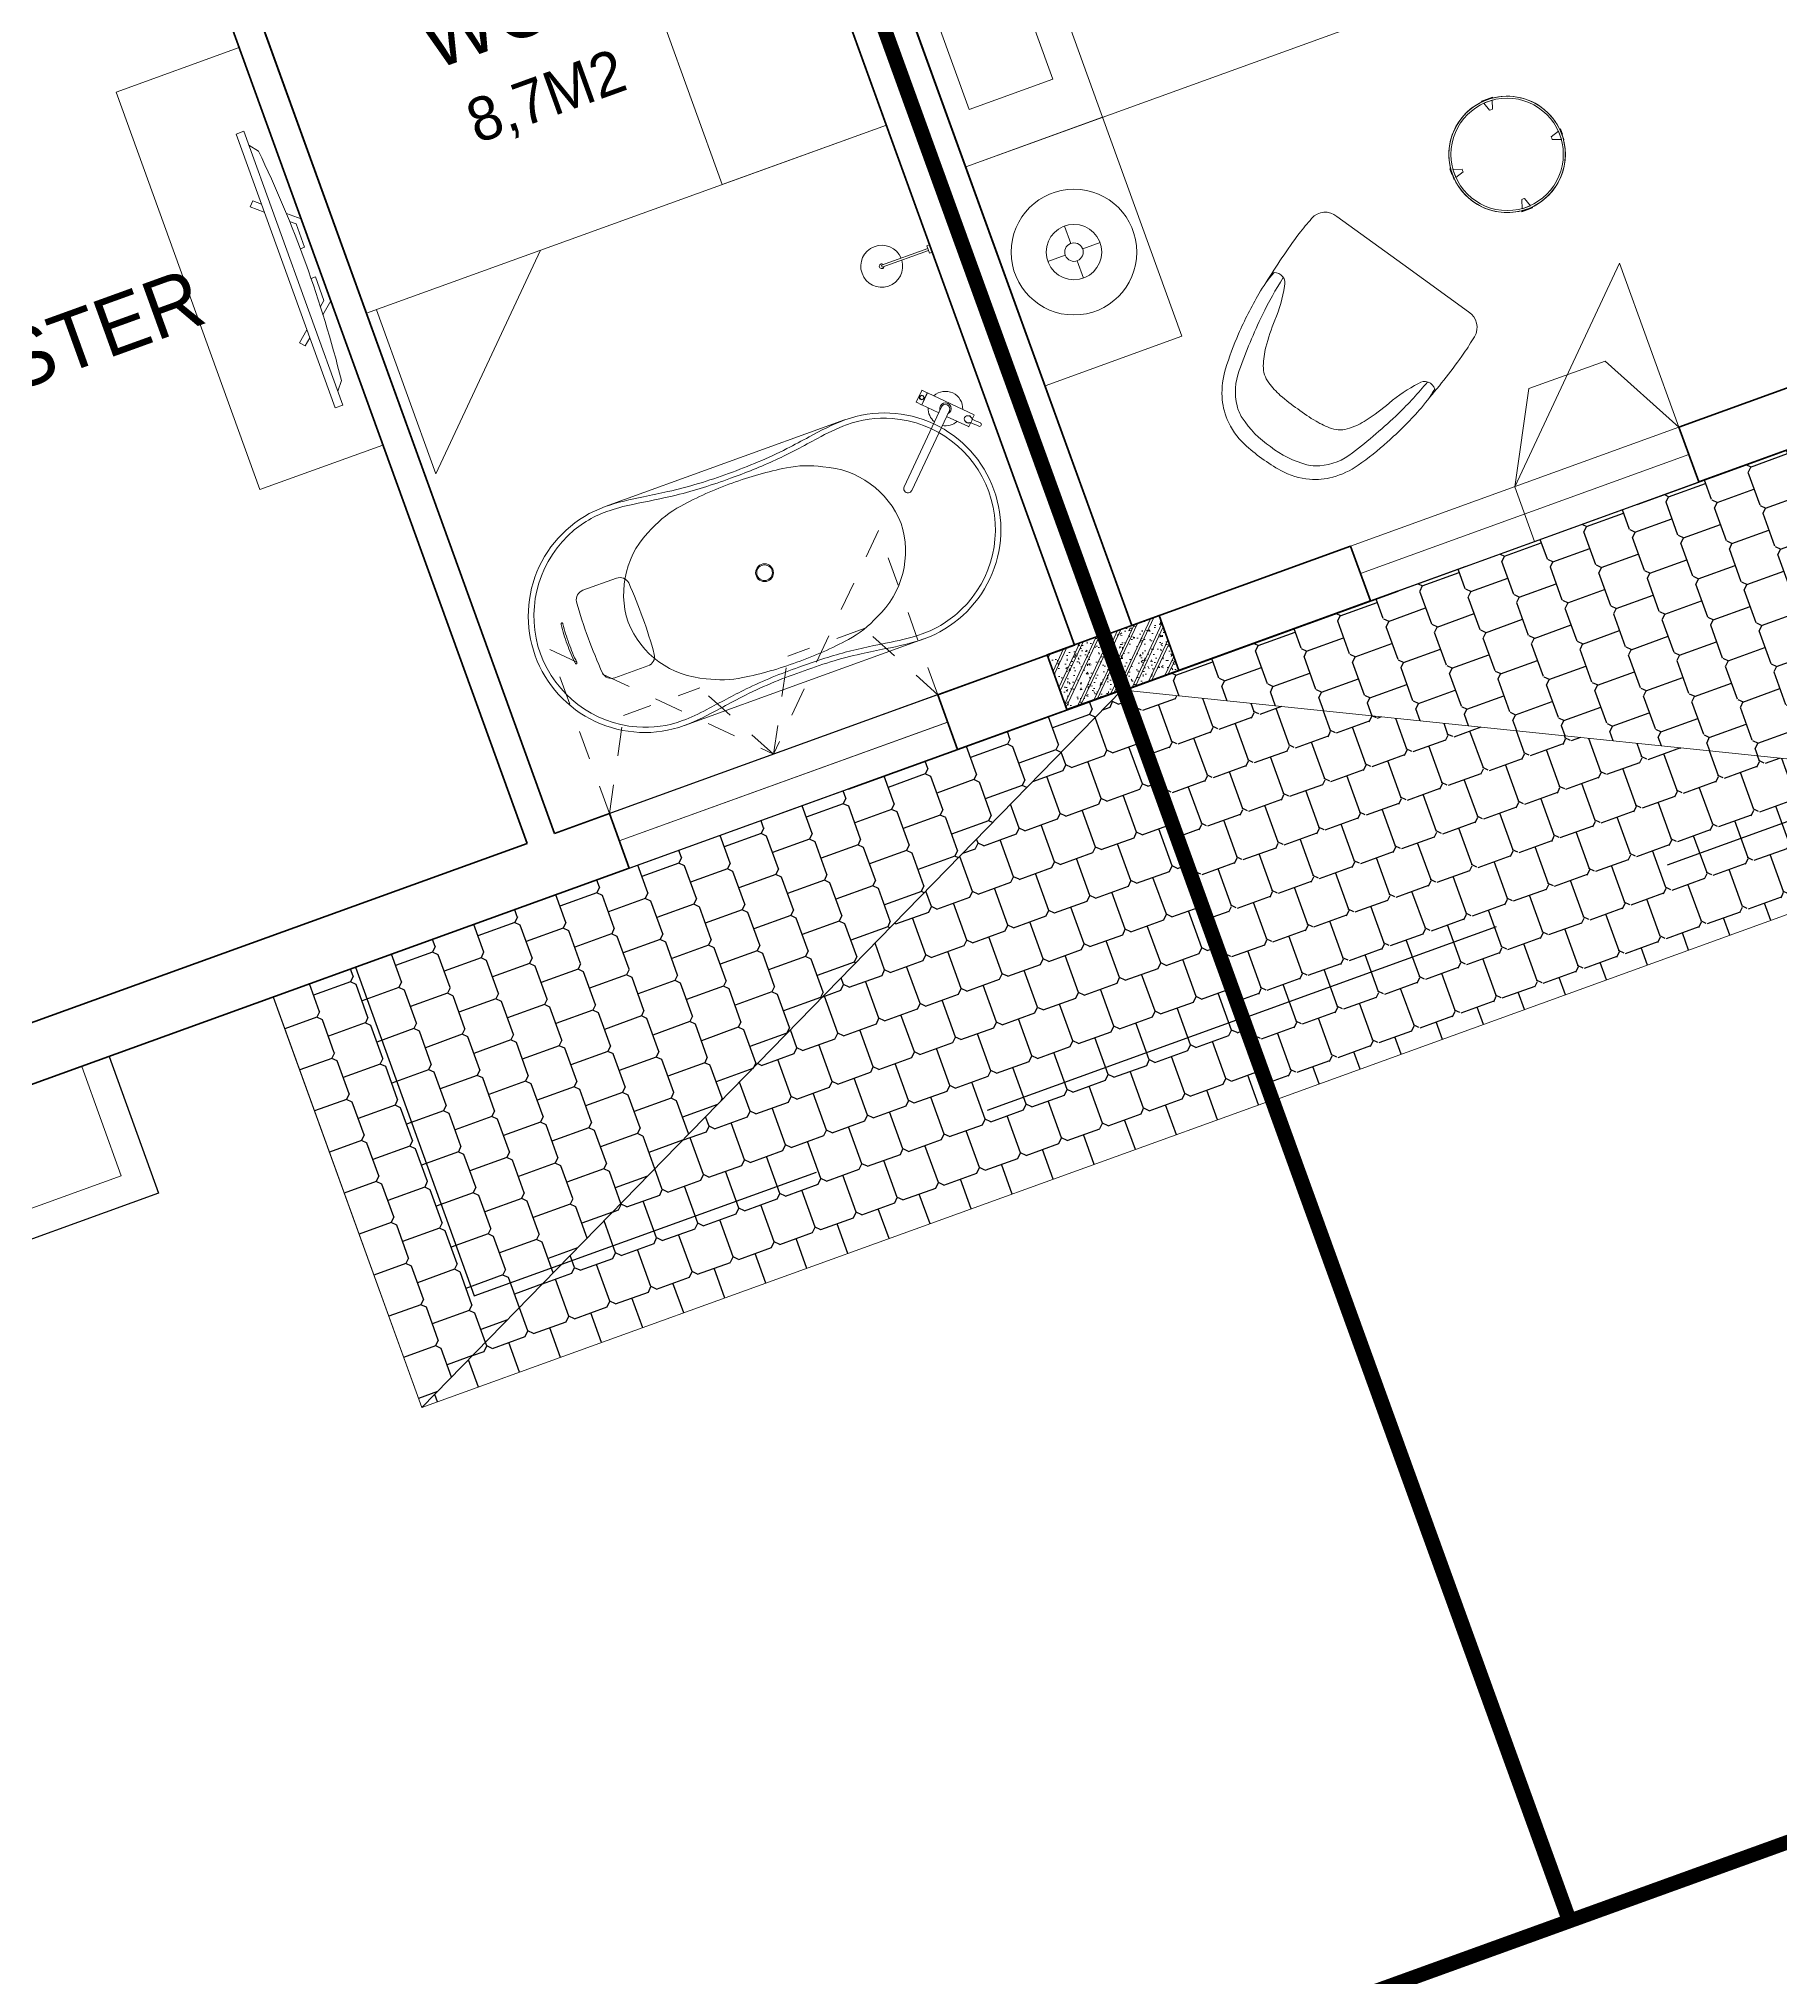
# Model space of a CAD drawing. Header units: metres. Extents: x 568332 to 569219, y 2065964 to 2066430.
# Drawn here: x 568604.13 to 568610.11, y 2066341.66 to 2066348.32 of the extents above; entities that cross this region are included whole.
import ezdxf

# ---------------------------------------------------------------- set-up
doc = ezdxf.new("R2010")
doc.units = ezdxf.units.M
doc.linetypes.add('HIDDEN', pattern=[0.375, 0.25, -0.125])
doc.linetypes.add('HIDDEN2', pattern=[0.1875, 0.125, -0.0625])
doc.layers.get('0').update_dxf_attribs({"linetype": 'CONTINUOUS'})
doc.layers.get('DEFPOINTS').update_dxf_attribs({"linetype": 'CONTINUOUS'})
for name, color, linetype, lineweight in [('-DOOR', 137, 'CONTINUOUS', 9), ('-FURNITURE', 46, 'CONTINUOUS', 9), ('-HATCH', 8, 'CONTINUOUS', 5), ('-LINE1', 7, 'CONTINUOUS', 18), ('-LINE2', 252, 'CONTINUOUS', 9), ('-STEEL1', 1, 'CONTINUOUS', 35), ('-WALL', 4, 'CONTINUOUS', 35), ('TEXT25', 2, 'CONTINUOUS', 13)]:
    doc.layers.add(name, color=color, linetype=linetype, lineweight=lineweight)
for name, color, linetype in [('13. NET HATCH', 252, 'CONTINUOUS'), ('LoLK', 6, 'CONTINUOUS'), ('TIMDUONG', 1, 'CONTINUOUS')]:
    doc.layers.add(name, color=color, linetype=linetype)
doc.styles.add('SVN_AVO_thuong', font='')
doc.styles.add('T1', font='', dxfattribs={"height": 200})
doc.styles.get('SVN_AVO_thuong').set_extended_font_data('SVN-Avo')
doc.styles.get('T1').set_extended_font_data('VNgeometric Light')

# ---------------------------------------------------------------- blocks, each defined once
blk = doc.blocks.new('XR.MB.LM123$0$tvi 1')
blk.add_lwpolyline([(28.54445810673496, -2.291926648467779e-10), (28.54445810673496, -999.9999999999964), (-7.275957614183426e-12, -1000), (0, 0)], close=True)
for points in [[(28.54445810680045, -50.31958968611434), (52.37372755713295, -80.86315460130209)], [(-24.09820395050338, -235.5599978379832), (-39.09879504836863, -251.7939635238108)], [(0, -284.7849796677438), (-39.09879504836863, -251.7939635238108)], [(0, -255.9952397129928), (-24.09820395050338, -235.5599978379832)], [(69.66229681991535, -315.0836646851385), (111.1934016081432, -350.2927865858655), (111.193401608034, -649.712917566063), (69.68611289083492, -684.9110379843005)], [(89.09002233762294, -445.7449799550195), (89.09002233762294, -359.9578938602899), (70.91298945683957, -344.6203678706661)], [(89.09002233762294, -445.7449799550195), (73.49991829216015, -445.7449799550232)], [(89.09002233768115, -554.2550200447404), (89.09002233773936, -640.0421061392371), (70.91298945678864, -655.3796321293303)], [(89.09002233768115, -554.2550200447404), (73.49991829216015, -554.2550200447404)], [(0, -715.2150203320198), (-39.09879504836863, -748.2060364759491)], [(-24.09820395050338, -764.4400021620095), (-39.09879504836863, -748.2060364759491)], [(0, -744.004760287), (-24.09820395050338, -764.4400021620095)], [(28.54445810674224, -949.680410313882), (52.37372755713295, -919.1368453984578)]]:
    blk.add_lwpolyline(points)
blk.add_arc((-4025.16618952866, -499.9999999999964), 4099.025185406737, 354.1310878512652, 5.868912148527433)
blk = doc.blocks.new('A$C52EE6B0C')
for p, q in [((-17.20769670707523, 15.73427220259327), (17.21740616677562, 15.73427220259327)), ((-17.20769664159161, -15.76179078378482), (17.25286010079435, -15.76177874789573))]:
    blk.add_line(p, q)
for radius in [1.2047244094, 1.0625984252]:
    blk.add_circle((0.004854760598391294, -0.01375929062487558), radius)
for centre, radius, start, end in [((-17.24314525874797, -0.01207868778146803), 15.74633857169191, 90.00004679933201, 180.0060212317107), ((-18.18116453613038, -21.56814891623799), 37.31420158923805, 80.32537186998005, 88.55949406869577), ((18.19087405753089, -21.56814891623799), 37.31420158923805, 91.44050593130423, 99.67462813001998), ((17.25285478011938, -0.01207868778146803), 15.74633857169191, 359.9939787682893, 89.999953200668), ((-17.21041953764507, 0.001682114729192108), 15.03342542002128, 114.0143397923319, 180.0588324882195), ((-17.25508472573711, 0.1019342582440004), 14.92367355756088, 89.89259614786677, 114.0143398310184), ((-17.85723445771146, -16.41196067107376), 31.44385665188106, 80.95530103647799, 88.85173392611411), ((3.492732717044419, 116.0118507486186), 102.6900642221361, 260.8064278436171, 264.356453546728), ((10.00461303815246, 158.7953360565007), 145.2428134353977, 261.321760178495, 262.6566174950622), ((-0.8758374273893423, 77.0744670072454), 62.80248494290996, 262.9722866301048, 270.8034968767962), ((-0.4392543211579323, 89.40770245710155), 75.83928513553873, 265.3361413481834, 270.3355216603239), ((0.8855469487607479, 77.0744670072454), 62.80248494290996, 269.1965031232039, 277.0277133698951), ((0.5786736126174219, 84.46415005414747), 70.89675459107134, 269.5362586194438, 275.7509718273354), ((-18.4352474148327, 226.8786012548953), 214.5500408366301, 276.9922117853802, 278.5967700074263), ((-9.994903516751947, 158.7953360565007), 145.2428134353977, 277.3433825049378, 278.678239821505), ((17.49661970126908, -11.01489087357186), 26.04177352760918, 90.57161639594337, 98.52623542419117), ((17.38028173809289, 0.6458196171442978), 14.38048270410287, 65.5240217261104, 90.57161639594337), ((17.03142645675689, -0.1205247127218172), 15.22249436628161, 0.4018525137937155, 65.5240217261104), ((-7.450100970658241, -0.4025184732163325), 12.18724008712164, 113.3669392692271, 178.1720206420629), ((-5.419667109847069, -2.205582012422383), 14.69270855791083, 98.51976196149644, 117.8512947361469), ((-0.2559751088847406, -36.67531980102649), 49.54707038386372, 89.69837733597764, 98.51976196149644), ((0.26568463028525, -36.67531980102649), 49.54707038386372, 81.48023803850357, 90.30162266402236), ((5.429376631247578, -2.205582012422383), 14.69270855791083, 62.14870526385309, 81.48023803850357), ((7.459810492087854, -0.4025184732163325), 12.18724008712164, 1.827979357937088, 66.63306073077288), ((28.29923964393674, 2.770475775178056), 0.2863587186237817, 160.8078893687392, 185.677575747249), ((1.032724158198107, 0.0596931052277796), 27.11457574387047, 359.8447870516113, 5.677575747249001), ((28.14528837171383, 2.82406351249665), 0.1233475539422422, 123.474108831765, 160.8078893687392), ((28.11764562025201, 2.865868186636362), 0.07323016681635565, 85.79124561711077, 123.474108831765), ((28.11499697584077, 2.829875804425683), 0.1093198730242431, 39.09426345110634, 85.79124561711077), ((27.9923979784362, 2.718469867249951), 0.2748749163090767, 4.941295606222266, 41.00239497281166), ((1.841417531803017, 0.05082119413418695), 26.56153366930607, 359.8606935406443, 5.815426488843808), ((-17.24314525874797, -0.01544044824549928), 15.74633857169191, 179.9939787682893, 269.999953200668), ((-17.21041951692314, -0.02920073014684021), 15.03342545060523, 179.9411309193374, 245.9856601689816), ((-7.450100970658241, 0.3749993371893652), 12.18724008712164, 181.8279793579371, 246.6330607307729), ((7.459810492087854, 0.3749993371893652), 12.18724008712164, 293.3669392692271, 358.1720206420629), ((17.25285478011938, -0.01544044824549928), 15.74633857169191, 270.000046799332, 0.006021231710728335), ((17.0314264257031, 0.09300610912032425), 15.22249441194929, 294.4759783475301, 359.5981396082714), ((1.032724158198107, -0.08721224125474691), 27.11457574387047, 354.322424252751, 0.1552129483886985), ((1.841417531803017, -0.07834033016115427), 26.56153366930607, 354.1845735111562, 0.1393064593556944), ((28.29923964393674, -2.797994911205024), 0.2863587186237817, 174.322424252751, 199.1921106312608), ((28.14528837171383, -2.851582648523618), 0.1233475539422422, 199.1921106312608, 236.525891168235), ((28.11764562025201, -2.89338732266333), 0.07323016681635565, 236.525891168235, 274.2087543828892), ((28.11499697584077, -2.85739494045265), 0.1093198730242431, 274.2087543828892, 320.9057365488936), ((27.9923979784362, -2.745989003276918), 0.2748749163090767, 318.9976050271883, 355.0587043937777), ((-5.419667109847069, 2.178062876395416), 14.69270855791083, 242.1487052638531, 261.4802380385036), ((-0.2559751088847406, 36.64780066499952), 49.54707038386372, 261.4802380385036, 270.3016226640223), ((0.26568463028525, 36.64780066499952), 49.54707038386372, 269.6983773359776, 278.5197619614964), ((5.429376631247578, 2.178062876395416), 14.69270855791083, 278.5197619614964, 297.8512947361469), ((-17.25508472573711, -0.1294528978760354), 14.92367355756088, 245.9856601689816, 270.1074038521332), ((-18.18116453613038, 21.54062978021102), 37.31420158923805, 271.4405059313042, 279.6746281300199), ((-17.85723445771146, 16.38444203144172), 31.44385665188106, 271.1482660738859, 279.044698963522), ((3.492732717044419, -116.0393693881924), 102.6900642221361, 95.64354645327202, 99.19357215638293), ((10.00461303815246, -158.8228551925276), 145.2428134353977, 97.3433825049378, 98.67823982150497), ((-0.8758374273893423, -77.10198614327237), 62.80248494290996, 89.19650312320385, 97.02771336989514), ((-0.4392543211579323, -89.43522109673359), 75.83928513553873, 89.66447833967614, 94.66385865181664), ((0.5786736126174219, -84.4916686937795), 70.89675459107134, 84.24902817266455, 90.4637413805562), ((0.8855469487607479, -77.10198614327237), 62.80248494290996, 82.97228663010486, 90.80349687679617), ((-18.4352474148327, -226.9061198945274), 214.5500408366301, 81.40322999257371, 83.00778821461982), ((-9.994903516751947, -158.8228551925276), 145.2428134353977, 81.32176017849503, 82.65661749506219), ((18.19087405753089, 21.54062978021102), 37.31420158923805, 260.32537186998, 268.5594940686958), ((17.49661970126908, 10.98737223393982), 26.04177352760918, 261.4737645758088, 269.4283836040566), ((17.38028173809289, -0.6733382567763329), 14.38048270410287, 269.4283836040566, 294.4759782738896)]:
    blk.add_arc(centre, radius, start, end)
at = {"layer": 'DEFPOINTS'}
for tag, p in [('MODELNUMBER', (0, 0)), ('TRADENAME', (0, -0.001666666648816317)), ('PRODUCT', (0, -0.003333333355840296)), ('MATERIAL', (0, -0.005000000004656613))]:
    blk.add_attdef(tag, p, '', height=0.001, dxfattribs=at)
blk = doc.blocks.new('A$C4D835AF5')
at = {"layer": '-FURNITURE', "ltscale": 8}
for p, q in [((-3.937007874133997, 0.3346456687140744), (-3.937007874133997, 0.8661417323164642)), ((-3.856363968050573, 0.3149606298829895), (-3.917322834720835, 0.3149606298829895)), ((3.14960629917914, 0.905511811026372), (-3.897637795307674, 0.905511811026372)), ((-3.549881889834069, 0.4615121080132667), (-3.549881889834069, 0.4918150943994988)), ((-3.339881889871322, 0.4918150943994988), (-3.339881889871322, 0.4615121080132667)), ((-0.5905511811724864, 0), (-0.5905511811724864, -12.08661417319672)), ((0.5905511810560711, 0), (0.5905511810560711, -12.08661417319672)), ((3.14960629917914, -0.9055118109972682), (3.14960629917914, 0.905511811026372)), ((3.169291338417679, 0.8956692913197912), (3.14960629917914, 0.8956692913197912)), ((3.169291338417679, -0.8956692912906874), (3.169291338417679, 0.8956692913197912)), ((3.188976377830841, 0.905511811026372), (3.976377952611074, 0.905511811026372)), ((3.996062992024235, -0.8858222072885837), (3.996062992024235, 0.8858183881966397)), ((-3.937007874133997, -0.8661417323164642), (-3.937007874133997, -0.3346456698782276)), ((-3.859123134170659, -0.3149606298829895), (-3.917322834720835, -0.3149606298829895)), ((-0.5905511811724864, -0.9055118109972682), (-3.897637795307674, -0.9055118109972682)), ((-3.702086295757908, -0.4482994973659515), (-3.703305563307367, -0.4183928251150064)), ((-3.626116961007938, -0.4552132484968752), (-3.624325704469811, -0.4472871391335502)), ((-3.592593900160864, -0.4693618138844613), (-3.593808271281887, -0.4553162374941166)), ((-3.516390349017456, -0.4728221969853621), (-3.515662283170968, -0.4687519224826247)), ((-3.483023508393671, -0.4913916403020266), (-3.485677747870795, -0.4713251190551091)), ((-3.406740271369927, -0.4913916403020266), (-3.404085924616084, -0.4713243082514964)), ((-3.373373430629726, -0.4728221969853621), (-3.374101741297636, -0.4687505542242434)), ((-3.297169879544526, -0.4693618138844613), (-3.295955249399412, -0.4553132418950554)), ((-3.263646818697453, -0.4552132484968752), (-3.265438825008459, -0.4472838216461241)), ((-3.187677483947482, -0.4482994973659515), (-3.186458005278837, -0.4183876432944089)), ((3.14960629917914, -0.9055118109972682), (0.5905511810560711, -0.9055118109972682)), ((3.169291338417679, -0.8956692912906874), (3.14960629917914, -0.8956692912906874)), ((3.188976377830841, -0.9055118109972682), (3.976377952611074, -0.9055118109972682))]:
    blk.add_line(p, q, dxfattribs=at)
for radius in [0.3110236219999999, 0.264425112]:
    blk.add_circle((3.582677165279165, 0), radius, dxfattribs=at)
for centre, radius, start, end in [((-5.172746209602337, -0.009833991935011), 0.2398274364867001, 175.3988683949836, 267.683684738816), ((-5.162281866127159, 0.001097322150599211), 0.2496571373087167, 92.26055198415715, 178.0931381794738), ((-5.411562051915098, -2528.914153773454), 2529.164725280366, 89.9660810117202, 89.99457585702427), ((-3.897637795307674, 0.8661417323164642), 0.03937007869999999, 90, 180), ((-3.917322834720835, 0.334645669296151), 0.0196850394, 180, 270), ((-3.444696608930826, -0.1800324727082625), 0.6800319107999998, 90.0155575041171, 98.89806549202986), ((-3.445067178807221, -0.1800325420044828), 0.6800319804999999, 81.10193476241767, 89.98433540355451), ((-5.820766091346741e-11, 0), 2.3622047244, 22.54031043733562, 157.4596895626644), ((-5.820766091346741e-11, 0), 0.7874015747999998, 318.5903779145428, 221.4096220854572), ((-5.820766091346741e-11, 0), 0.5905511810999999, 0, 180), ((3.188976377830841, 0.8858267717296258), 0.0196850394, 90, 180), ((3.976377952611074, 0.8858267717296258), 0.0196850394, 0, 90), ((-4.563514047302306, 275.4393603570643), 275.6895205756396, 269.8713704548476, 270.134413801293), ((-3.917322834720835, -0.334645669296151), 0.0196850394, 90, 180), ((-3.897637795307674, -0.8661417323164642), 0.03937007869999999, 180, 270), ((-3.69050836347742, -0.4472920451080427), 0.01162168131717254, 184.9730588167124, 258.0340652050838), ((-3.646140178490896, -0.2514027326542418), 0.2124717066311285, 257.2815863172942, 272.5837431166033), ((-3.637047897733282, -0.4523756541602779), 0.01129324217511807, 272.4656825237923, 345.4476281752974), ((-3.581550852512009, -0.4681202150823083), 0.01111262650185997, 186.4149760746678, 247.4426638316044), ((-3.544597993255593, -0.2922010583861265), 0.190689105969796, 257.5175194414243, 274.7853332085882), ((-3.528885980602354, -0.4692233995883726), 0.01300354377461912, 270.8627506118385, 343.9333648868276), ((-3.471052158158273, -0.4887641616223846), 0.01225629918881619, 192.3790292665462, 260.142289403178), ((-3.445049900154117, -0.295684714539675), 0.2070703525339242, 262.2005895473907, 277.9341143868692), ((-3.417906698421575, -0.4895470514893532), 0.01131775609399448, 277.3077516790804, 350.6199838641652), ((-3.361692738719285, -0.4698820120247547), 0.01204505090893129, 194.128595859641, 259.0416995531207), ((-3.342932183295488, -0.2742454641556833), 0.2085271705549764, 264.2062775251951, 279.0284077801071), ((-3.310024282021914, -0.4671465401770547), 0.01304389132053663, 269.1875638990808, 350.2219325995679), ((-3.252893783501349, -0.4524938771792222), 0.01109156189044463, 194.1921654394817, 261.8514003855582), ((-3.243402015476022, -0.2392133744724561), 0.2245328352159587, 267.1755962354845, 281.6727780298017), ((-3.20032295252895, -0.4465554517519195), 0.01276517026006314, 280.6032237323427, 352.1473828500294), ((-5.820766091346741e-11, 0), 2.3622047244, 202.5403104373356, 255.4906014981622), ((-5.820766091346741e-11, 0), 2.3622047244, 284.5092583305358, 337.4596895626644), ((3.188976377830841, -0.8858267716132104), 0.0196850394, 180, 270), ((3.976377952611074, -0.8858267716132104), 0.0196850394, 270, 0), ((-5.820766091346741e-11, -12.08661417319672), 0.5905511810999999, 180, 0)]:
    blk.add_arc(centre, radius, start, end, dxfattribs=at)
blk.add_ellipse((-3.444881830888335, -0.001299991592532024), major_axis=(0.5549964930499999, 1.979270000163069e-05), ratio=0.8491940411667758, dxfattribs=at)
for tag, p in [('TRADENAME', (-0.004336408572271466, 0.006709126027999446)), ('MODELNUMBER', (-0.004336408572271466, 0.008375792705919594)), ('PRODUCT', (-0.004336408572271466, 0.005042459379183128)), ('MATERIAL', (-0.004336408572271466, 0.003375792701262981))]:
    blk.add_attdef(tag, p, '', height=0.0009999999999999998, dxfattribs=at)
blk = doc.blocks.new('A$C06914B9D')
at = {"layer": '-FURNITURE', "ltscale": 5}
for p, q in [((294.6599550954998, -1372.946706551127), (294.593063864857, -1495.269907747395)), ((614.665790906176, -1373.70155921299), (614.5996415428817, -1494.51505508367))]:
    blk.add_line(p, q, dxfattribs=at)
for centre, radius, start, end in [((328.8346441350877, -1372.66104604397), 34.19417278572232, 97.79750243114067, 180.4786434526077), ((449.6535268053412, -3017.262859358452), 1683.161974464355, 85.38531070553488, 94.27462811831235), ((580.4543413612992, -1373.438239138573), 34.19417278572232, 359.5587913520952, 82.23993242046836), ((328.802044255659, -1495.589171717875), 34.19417278572232, 179.4650466896836, 262.14618768116), ((449.2141993120313, 149.0575992399827), 1683.174451148718, 265.7381508570538, 274.6274353096679), ((580.4225383251905, -1494.74476924073), 34.19417278572232, 277.7037576780962, 0.384898782282091)]:
    blk.add_arc(centre, radius, start, end, dxfattribs=at)
at = {"layer": '-FURNITURE', "ltscale": 8}
ref = blk.add_blockref('A$C4D835AF5', (131.1496618650854, -111.8140449207276), dxfattribs=dict(at, xscale=-25.08682081009749, yscale=25.08682081009749, zscale=25.08682081009749, rotation=45.00000000000001))
ref.add_attrib('MODELNUMBER', 'K-T97328-4', (131.0602679159492, -111.5708033395931), dxfattribs={"layer": 'DEFPOINTS', "height": 0.02508682081009749, "rotation": 224.9999999245364})
ref.add_attrib('TRADENAME', 'PURIST', (131.0898330230266, -111.6003684485331), dxfattribs={"layer": 'DEFPOINTS', "height": 0.02508682081009749, "rotation": 224.9999999245364})
ref.add_attrib('PRODUCT', 'BATH FILLER', (131.1193981114775, -111.6299335351214), dxfattribs={"layer": 'DEFPOINTS', "height": 0.02508682081009749, "rotation": 224.9999999245364})
ref.add_attrib('MATERIAL', 'PREMIUM MATERIALS', (131.1489632185549, -111.6594986421987), dxfattribs={"layer": 'DEFPOINTS', "height": 0.02508682081009749, "rotation": 224.9999999245364})
at = {"layer": '-FURNITURE'}
ref = blk.add_blockref('A$C52EE6B0C', (450.3224925715476, -887.8775309827179), dxfattribs=dict(at, xscale=25.39829667096628, yscale=25.39829667096628, zscale=25.39829667096628, rotation=270))
ref.add_attrib('MODELNUMBER', 'K-1800', (450.3224925715476, -887.8775309827179), dxfattribs={"layer": 'DEFPOINTS', "height": 0.02539829667096628, "rotation": 270})
ref.add_attrib('TRADENAME', 'ABRAZO', (450.2801620643586, -897.8758592382073), dxfattribs={"layer": 'DEFPOINTS', "height": 0.02539829667096628, "rotation": 270})
ref.add_attrib('PRODUCT', 'BATH', (450.2378315906972, -897.8758592456579), dxfattribs={"layer": 'DEFPOINTS', "height": 0.02539829667096628, "rotation": 270})
ref.add_attrib('MATERIAL', 'LITHOCAST', (450.1955010872334, -897.8758592493832), dxfattribs={"layer": 'DEFPOINTS', "height": 0.02539829667096628, "rotation": 270})
blk = doc.blocks.new('shower')
for points in [[(180919.3447017173, -32316.45425928477), (180912.3337561736, -32316.45425928477), (180912.3337561736, -32146.62790954509), (180919.3447017173, -32146.62790954509)], [(180929.3839969719, -32326.62790954066), (180902.2944609144, -32326.62790954066), (180902.2944609144, -32316.45425928477), (180929.3839969719, -32316.45425928477)]]:
    blk.add_lwpolyline(points, close=True)
for radius, start, end in [(72, 272.7906698559544, 267.2093301440456), (8.346062492523743, 294.8355446212717, 245.1644553787283)]:
    blk.add_arc((180915.8392289462, -32146.62790954416), radius, start, end)
blk = doc.blocks.new('D12')
at = {"layer": '-DOOR'}
for p, q in [((0, 200.0213350024052), (1200, 200.0213350024052)), ((0, 100), (1200, 100.2985981091746)), ((0, 0), (1200, 0.2985981091745802))]:
    blk.add_line(p, q, dxfattribs=at)
at = {"layer": '-LINE2', "linetype": 'HIDDEN2', "ltscale": 10}
for p, q in [((0, 200), (0, 800)), ((0, 800), (600, 200.0213350024052)), ((1200, 800), (600, 200.0213350024052)), ((1200, 200), (1200, 800)), ((1200, 200), (1200, 800)), ((0, 200.0213350024052), (160.3887441940024, 500)), ((160.3887441940024, 500), (439.4600093320769, 500.1492614196613)), ((600, 200.0213350024052), (439.4600093320769, 500.1492614196613)), ((600, 200.0213350024052), (760.5399906679231, 500.1492614196613)), ((1039.611255805998, 500), (760.5399906679231, 500.1492614196613)), ((1200, 200.0213350024052), (1039.611255805998, 500))]:
    blk.add_line(p, q, dxfattribs=at)
blk = doc.blocks.new('18x35')
at = {"layer": '-HATCH'}
h = blk.add_hatch(dxfattribs=at)
h.set_pattern_fill('CHAU-01', color=256, scale=10, angle=-1.272221872585407e-14, pattern_type=2)
h.set_pattern_definition([(49.99999999999999, (0, 0), (71.72601826007535, -6.275213498259527), [7.5, -82.5]), (355, (0, 0), (-13.87513336129999, 75.21921337000119), [6, -66]), (100.4514, (5.977167999997619, -0.5229339999999638), (57.85093817140217, 68.94395420609534), [6.374019000000001, -70.1142112]), (46.18419999999998, (0, 20), (106.7241048625644, -16.55190143290183), [11.25, -123.75]), (96.63559999999998, (8.89367449999554, 18.62066930000003), (93.46627055487036, 97.41178709004416), [9.561028799999994, -105.1713]), (351.1842, (0, 20), (93.46619451336275, 97.41186009253245), [9, -99]), (20.99999999999998, (10, 15), (59.69070521184616, -40.2618890665339), [7.5, -82.5]), (326.0000000000001, (10, 15), (24.33153319215819, 72.5150045046853), [6, -66]), (71.45139999999999, (14.97422329999972, 11.64483940000002), (84.022262858149, 32.25304967099522), [6.374019000000001, -70.1142112]), (37.49999999999998, (0, 0), (1.215985531729074, 33.28938538313115), [0, -65.19999999999999, 0, -67, 0, -66.25]), (7.499999999999987, (0, 0), (26.30695374421487, 39.44117118823602), [0, -38.2, 0, -63.7, 0, -25.25]), (327.5, (-22.30000000000291, 0), (53.3822436172409, -2.255487173437988), [0, -25, 0, -78, 0, -103.5]), (317.5, (-32.30000000000291, 0), (58.31861693423862, 10.01049823323176), [0, -32.5, 0, -51.8, 0, -73.5]), (44.99999999999999, (0, 0), (-30.05203820042826, 30.05203820042828), []), (44.99999999999999, (0, 12.25), (-30.05203820042826, 30.05203820042828), [])])
h.paths.add_polyline_path([(96508.03118051568, 47993.04977023201), (96508.03118051568, 47793.04977023201), (96708.03118051568, 47793.04977023201), (96708.03118051568, 47993.04977023201)])
at = {"layer": '-STEEL1'}
blk.add_lwpolyline([(96508.03118051568, 47793.04977023201), (96708.03118051568, 47793.04977023201), (96708.03118051568, 47993.04977023201), (96508.03118051568, 47993.04977023201)], close=True, dxfattribs=at)
blk = doc.blocks.new('M3-T3.3')
at = {"layer": '13. NET HATCH'}
h = blk.add_hatch(dxfattribs=at)
h.set_pattern_fill('MAIGO-12', color=256, scale=0.3, angle=109.8842957687726)
h.set_pattern_definition([(109.8842957687726, (568394.8598179207, 2066235.601693816), (-0.1665663439768518, 0.01951033198551707), [0.12, -0.03, 0.12, -0.03]), (199.8842957687725, (568394.850814027, 2066235.582486268), (-0.1155480719745247, -0.1215468759901712), [0.135, -0.165]), (154.8842957687725, (568394.870021575, 2066235.573482375), (-0.1665663439800207, 0.01951033198588826), [0.021213203436, -0.4030508652]), (244.8842957687726, (568394.8598179207, 2066235.601693816), (-0.115548071976723, -0.1215468759924836), [0.021213203436, -0.4030508652000001])])
h.paths.add_polyline_path([(568607.8494543405, 2066346.081672367), (568604.9341772962, 2066345.027726362), (568605.4443600163, 2066343.617154282)])
h = blk.add_hatch(dxfattribs=at)
h.set_pattern_fill('MAIGO-12', color=256, scale=0.3, angle=19.88429576877256)
h.set_pattern_definition([(19.88429576877256, (568394.9750632086, 2066235.547670454), (0.01951033198551706, 0.1665663439768518), [0.12, -0.03, 0.12, -0.03]), (109.8842957687726, (568394.9558556606, 2066235.556674348), (-0.1215468759901712, 0.1155480719745247), [0.135, -0.165]), (64.88429576877257, (568394.9468517669, 2066235.5374668), (0.01951033198588824, 0.1665663439800207), [0.02121320343600001, -0.4030508652000001]), (154.8842957687725, (568394.9750632086, 2066235.547670454), (-0.1215468759924836, 0.115548071976723), [0.021213203436, -0.4030508652])])
h.paths.add_polyline_path([(568608.3595453113, 2066344.671532987), (568605.4443600163, 2066343.617154282), (568607.8494543405, 2066346.081672367)])
at = {"layer": '-DOOR'}
for p, q in [((568606.0886487307, 2066345.657961011), (568607.2171063945, 2066346.066107187)), ((568606.1226688203, 2066345.563901007), (568607.2511264841, 2066345.972047183)), ((568606.1566810017, 2066345.469862868), (568607.2851386655, 2066345.878009044)), ((568606.909072954, 2066345.741550553), (568605.7806152903, 2066345.333404377)), ((568606.9091336296, 2066345.741572499), (568605.7806759658, 2066345.333426323)), ((568606.909072954, 2066345.741550553), (568605.7807982148, 2066345.333787987)), ((568606.9091336296, 2066345.741572499), (568605.7808588904, 2066345.333809932))]:
    blk.add_line(p, q, dxfattribs=at)
at = {"layer": '-FURNITURE'}
blk.add_line((568605.2538813594, 2066347.376522293), (568607.0406247958, 2066348.022762216), dxfattribs=at)
for points in [[(568607.0405395754, 2066348.022731128), (568606.4286132306, 2066349.714636442), (568605.8643843988, 2066349.510563354), (568606.4763015305, 2066347.818654708)], [(568604.8877681702, 2066346.770793545), (568604.3936961764, 2066348.136822094), (568604.8168683581, 2066348.289877111), (568605.3109403518, 2066346.923848563)]]:
    blk.add_lwpolyline(points, close=True, dxfattribs=at)
blk.add_lwpolyline([(568605.2881405749, 2066347.388913698), (568605.4922136633, 2066346.824684866), (568605.852369407, 2066347.592986786)], dxfattribs=at)
at = {"layer": '-LINE1'}
for points in [[(568607.8494543405, 2066346.081672367), (568604.9341772962, 2066345.027726362), (568605.4443600163, 2066343.617154282), (568607.8494543405, 2066346.081672367)], [(568608.3595453113, 2066344.671532987), (568605.4443600163, 2066343.617154282), (568607.8494543405, 2066346.081672367), (568607.8494543405, 2066346.081672367), (568608.3595487258, 2066344.671534222)], [(568602.2070434642, 2066344.041350698), (568602.3771113829, 2066343.571140617), (568604.5399745479, 2066344.353459562), (568604.3699206532, 2066344.823630868)], [(568602.3010816028, 2066344.075362879), (568602.4371367304, 2066343.699192623), (568604.4119248376, 2066344.413483834), (568604.2758825145, 2066344.789618687)]]:
    blk.add_lwpolyline(points, dxfattribs=at)
blk.add_lwpolyline([(568605.4443600163, 2066343.617154282), (568608.3595487258, 2066344.671534222), (568607.8495150162, 2066346.081694312), (568604.9343263067, 2066345.027314372)], close=True, dxfattribs=at)
at = {"layer": '-WALL'}
for p, q in [((568607.849359589, 2066346.082103998), (568604.6521140424, 2066354.921699976)), ((568606.1563875582, 2066350.467300257), (568607.6869181341, 2066346.236031032)), ((568605.9001989319, 2066345.589801551), (568604.8795486467, 2066348.41237204)), ((568604.7851822678, 2066348.378236248), (568605.8058412467, 2066345.555649069)), ((568607.6869181341, 2066346.236031032), (568607.2171063945, 2066346.066107187)), ((568607.8494543405, 2066346.081672367), (568606.909072954, 2066345.741550553)), ((568607.8495150162, 2066346.081694312), (568606.9091336296, 2066345.741572499)), ((568607.2851307571, 2066345.87803091), (568607.849359589, 2066346.082103998)), ((568607.2851307571, 2066345.87803091), (568607.2171063945, 2066346.066107187)), ((568607.2171063945, 2066346.066107187), (568607.2851307571, 2066345.87803091)), ((568606.0886487307, 2066345.657961011), (568605.9001989319, 2066345.589801551)), ((568606.0886487307, 2066345.657961011), (568606.1566810017, 2066345.469862868)), ((568605.8058412467, 2066345.555649069), (568604.0197858287, 2066344.909659669)), ((568606.1566810017, 2066345.469862868), (568604.0878101913, 2066344.721583392))]:
    blk.add_line(p, q, dxfattribs=at)
at = {"layer": 'DEFPOINTS', "color": 2}
blk.add_lwpolyline([(568596.1647185824, 2066357.806880592), (568602.7474012445, 2066360.187796758), (568607.849359589, 2066346.082103998), (568604.3699246073, 2066344.823619936), (568604.5399829764, 2066344.353462611), (568602.3771113829, 2066343.571140617), (568602.2070474183, 2066344.041339765), (568601.266696599, 2066343.701133454), (568596.1647185824, 2066357.806880592)], dxfattribs=at)
blk.add_lwpolyline([(568604.3349347475, 2066349.916831341), (568606.1218684369, 2066350.563138399), (568607.6869181341, 2066346.236031032), (568605.8999844447, 2066345.589723974)], close=True, dxfattribs=at)
at = {"layer": 'DEFPOINTS', "linetype": 'HIDDEN', "ltscale": 5}
blk.add_lwpolyline([(568605.6244378883, 2066344.001305242), (568608.2575057704, 2066344.953646319), (568607.8493595944, 2066346.082103983), (568605.2162917122, 2066345.129762906)], close=True, dxfattribs=at)
at = {"layer": 'TIMDUONG', "color": 1, "linetype": 'HIDDEN', "ltscale": 10, "const_width": 0.05}
blk.add_lwpolyline([(568593.6037453394, 2066359.007782663), (568602.0671453066, 2066362.068899052), (568609.3867960966, 2066341.853242537), (568600.9163472741, 2066338.789611338)], close=True, dxfattribs=at)
at = {"layer": '-FURNITURE', "extrusion": (0, 0, -1), "xscale": 0.0009999999999999998, "yscale": 0.0009999999999999998, "zscale": 0.0009999999999999998, "rotation": 160.1120145088191}
blk.add_blockref('XR.MB.LM123$0$tvi 1', (-568605.1464408318, 2066347.05183531), dxfattribs=at)
at = {"layer": '-FURNITURE', "xscale": 0.001, "yscale": 0.001, "zscale": 0.001, "rotation": 109.8842957687726}
blk.add_blockref('shower', (568638.3277339562, 2066166.4747386), dxfattribs=at)
at = {"layer": '-STEEL1', "xscale": 0.001, "yscale": 0.001, "zscale": 0.001, "rotation": 19.88429576877256}
blk.add_blockref('18x35', (568533.1618664885, 2066268.247386687), dxfattribs=at)
at = {"xscale": 0.001, "yscale": 0.001, "zscale": 0.001}
for name, p, rotation in [('A$C06914B9D', (568607.3038853556, 2066347.2105924), 289.8842957687725), ('D12', (568606.156649693, 2066345.469876263), 19.88429576877256)]:
    blk.add_blockref(name, p, dxfattribs=dict(at, rotation=rotation))
at = {"layer": 'TEXT25'}
for s, height, style, p in [('WC5', 0.2, 'SVN_AVO_thuong', (568605.4850402769, 2066348.210232846)), ('8,7M2', 0.15, 'T1', (568605.6341987014, 2066347.958591971)), ('P. NGỦ MASTER ', 0.2, 'SVN_AVO_thuong', (568602.7291069586, 2066346.629079707))]:
    blk.add_text(s, height=height, rotation=19.88429576801634, dxfattribs=dict(at, style=style)).set_placement(p)
blk = doc.blocks.new('A$Ca4813e04')
at = {"layer": '-FURNITURE'}
blk.add_line((499.9998380669276, 800.000044790082), (499.99983775086, 2800.000045057328), dxfattribs=at)
for points in [[(-0.0001582506229169667, 3600.000101939047), (-0.0001585004501976073, 2800.000102246064), (499.9998414995498, 2800.000102158345), (499.9998417493771, 3600.000101851329)], [(2000.000557642023, 2800.000045057328), (-0.0001620418042875826, 2800.000045057328), (-0.0001620418042875826, 800.0000447058119), (2000.000557642023, 800.0000447058119)], [(384.3573303839075, 2625.499924773248), (78.29983779555187, 2625.499924773248), (78.29983779555187, 1825.999924719566), (384.3573303839075, 1825.999924719566)], [(384.3573305174359, 1764.49992477319), (78.29983792616986, 1764.49992477319), (78.29983792616986, 981.4999247195665), (384.3573305174359, 981.4999247195665)], [(-0.0001582506229169667, 0.0001014998415485024), (-0.0001585004501976073, 800.0001011928543), (499.9998414995498, 800.0001012805733), (499.9998417493771, 0.000101587560493499)]]:
    blk.add_lwpolyline(points, close=True, dxfattribs=at)
blk = doc.blocks.new('12PLMP12')
at = {"color": 0, "linetype": 'ByBlock'}
for p, q in [((0, 1.25), (0, 3.75)), ((-1.25, 0), (-3.75, 0)), ((1.25, 0), (3.75, 0)), ((0, -1.25), (0, -3.75))]:
    blk.add_line(p, q, dxfattribs=at)
for radius in [8.5, 3.75, 1.25]:
    blk.add_circle((0, 0), radius, dxfattribs=at)
blk = doc.blocks.new('A$C7D524948')
at = {"layer": '-FURNITURE'}
for points in [[(-1.862645149230957e-09, 824.9500000011176, 0.02374928999430728), (-77.15000000130385, 820, 0.1110396266945436), (-175.0999999996275, 786.1500000022352, 0.08516816991690027), (-234.9500000011176, 733.25, 0.08855014736123698), (-281.5499999988824, 649.3499999996275, 0.02790636319614463), (-315.9500000011176, 525.5999999996275, 0.02834164487538841), (-340.4000000022352, 372.8000000007451, 0.04711987010175965), (-341.0999999996275, 283.4000000003725, 0.5135274654112972), (-284.5500000007451, 299.9500000011176, 0.05957759956988055), (-242.5500000026077, 413.6500000003725, -0.03446512451505389), (-213.1500000003725, 507.4499999992549, -0.05927668371543007), (-182.7500000009313, 564.2999999988824, -0.1661460996977688), (-133.4500000011176, 600.4000000003725, -0.0525641271264061), (-75.80000000074506, 611.9500000011176, -0.02855401869774651), (-1.862645149230957e-09, 614.6500000003725, -3.543335205159532)], [(-1.862645149230957e-09, 824.9500000011176, -0.02374928999430728), (77.14999999850988, 820.0000000018626, -0.1110396266945436), (175.0999999986961, 786.1500000003725, -0.08516816991690027), (234.9499999992549, 733.25, -0.08855014736123698), (281.5499999988824, 649.3499999996275, -0.02790636319614463), (315.9500000011176, 525.5999999996275, -0.02834164487538841), (340.3999999985099, 372.8000000007451, -0.04711987010175965), (341.0999999996275, 283.4000000022352, -0.5135274654112972), (284.5500000007451, 299.9499999992549, -0.05957759956988055), (242.5499999988824, 413.6499999985099, 0.03446512451505389), (213.1499999994412, 507.4500000011176, 0.05927668371543007), (182.75, 564.3000000007451, 0.1661460996977688), (133.4499999983236, 600.4000000003725, 0.0525641271264061), (75.79999999888241, 611.9499999992549, 0.02855401869774651), (-1.862645149230957e-09, 614.6500000003725, 3.543335205159532)], [(-0.5500000007450581, 774.1500000003725, 0.1055837687742558), (-137.8000000007451, 751.3000000007451, 0.08397584501256396), (-176, 728.25, 0.1493020227225411), (-241.2000000011176, 626.1999999992549, 0.02490854660583826), (-289.25, 424.1500000003725, 0.02643887537121914), (-306.5679914960638, 278.4068524483591, -0.8863330528017872)], [(-0.5500000007450581, 774.1500000003725, -0.1055837687742558), (136.6999999992549, 751.3000000007451, -0.08397584501256396), (174.8999999985099, 728.2500000018626, -0.1493020227225411), (240.0999999986961, 626.1999999992549, -0.02490854660583826), (288.1499999975786, 424.1500000003725, -0.02643887537121914), (305.467991495505, 278.4068524483591, 0.8863330528017872)], [(-342.8562581948936, 328.1164919566363, 0.02267140514630937), (-350.039135296829, 124.5, 0.01212164544072816), (-345.6391352973878, 57.0500000026077, 0.4055082152921144), (-279.3891352973878, 0), (0, 0)], [(342.8562581939623, 328.1164919547737, -0.02267140514630937), (350.0391352958977, 124.5, -0.01212164544072816), (345.6391352955252, 57.05000000074506, -0.4055082152921144), (279.3891352964565, 0), (0, 0)]]:
    blk.add_lwpolyline(points, format="xyb", dxfattribs=at)
blk = doc.blocks.new('tbl1')
at = {"layer": '-FURNITURE'}
for points in [[(-19.7318235830171, 199.0618887953169), (-20.00000000081491, 202.1778609547764), (19.99999999918509, 202.1778609547764), (19.73182358138729, 199.0618887953169), (-8.149072527885437e-10, 200.1778609545727)], [(-202.1778609555913, -20), (-202.1778609555913, 20), (-199.0618887961609, 19.7318235822022), (-200.1778609553294, 9.313225746154785e-10), (-199.0618887961609, -19.73182358033955)], [(202.1778609539615, -20), (199.0618887945311, -19.73182358033955), (200.1778609537287, 9.313225746154785e-10), (200.2090254699579, 19.83055200098897), (202.1778609539615, 20)], [(19.99999999918509, -202.1778609547764), (-20.00000000081491, -202.1778609547764), (-19.7318235830171, -199.061888795346), (-8.149072527885437e-10, -200.1778609546018), (19.73182358138729, -199.061888795346)]]:
    blk.add_hatch(color=256, dxfattribs=at).paths.add_polyline_path(points, flags=0)
at = {"layer": '-FURNITURE', "flags": 128}
for points in [[(-19.7318235830171, 199.061888795346), (-20.00000000081491, 202.1778609547764), (-8.149072527885437e-10, 202.1778609547764), (19.99999999918509, 202.1778609547764), (19.73182358138729, 199.061888795346)], [(-202.1778609555913, 0), (-202.1778609555913, 20), (-199.0618887961609, 19.7318235822022)], [(202.1778609539615, 0), (202.1778609539615, 20), (199.0618887945311, 19.7318235822022)], [(-19.7318235830171, -199.061888795346), (-20.00000000081491, -202.1778609547764), (-8.149072527885437e-10, -202.1778609547764), (19.99999999918509, -202.1778609547764), (19.73182358138729, -199.061888795346)]]:
    blk.add_lwpolyline(points, dxfattribs=at)
for points in [[(14.99999999918509, 193), (-15.00000000081491, 193), (-5.000000000814907, 163), (-8.149072527885437e-10, 163), (4.999999999185093, 163)], [(-193.0000000008149, -15), (-193.0000000008149, 15), (-163.0000000008149, 5), (-163.0000000008149, 0), (-163.0000000008149, -5)], [(192.9999999991851, -15), (192.9999999991851, 15), (162.9999999991851, 5), (162.9999999991851, 0), (162.9999999991851, -5)], [(14.99999999918509, -193), (-15.00000000081491, -193), (-5.000000000814907, -163), (-8.149072527885437e-10, -163), (4.999999999185093, -163)]]:
    blk.add_lwpolyline(points, close=True, dxfattribs=at)
at = {"layer": '-FURNITURE'}
for radius in [200.0000000000002, 193.0000000000002]:
    blk.add_circle((-8.149072527885437e-10, 0), radius, dxfattribs=at)
for radius, start, end in [(199.9999999999999, 90, 270), (199.9999999999998, 270, 90)]:
    blk.add_arc((0, 0), radius, start, end, dxfattribs=at)
blk = doc.blocks.new('M2-T3.4')
at = {"layer": '13. NET HATCH'}
h = blk.add_hatch(dxfattribs=at)
h.set_pattern_fill('MAIGO-12', color=256, scale=0.3, angle=109.8828506918081)
h.set_pattern_definition([(109.8828506918081, (568377.9302227545, 2066229.485697448), (-0.1665658518469434, 0.01951453300753326), [0.12, -0.03, 0.12, -0.03]), (199.8828506918081, (568377.9212183765, 2066229.466490127), (-0.1155511375141926, -0.1215439616730347), [0.135, -0.165]), (154.8828506918081, (568377.9404256974, 2066229.457485749), (-0.1665658518501123, 0.01951453300790453), [0.021213203436, -0.4030508652000001]), (244.882850691808, (568377.9302227545, 2066229.485697448), (-0.115551137516391, -0.1215439616753471), [0.021213203436, -0.4030508652000001])])
h.paths.add_polyline_path([(568590.9221460863, 2066339.960123439), (568588.006842461, 2066338.906250961), (568588.5169896042, 2066337.495666014)])
h = blk.add_hatch(dxfattribs=at)
h.set_pattern_fill('MAIGO-12', color=256, scale=0.3, angle=19.88285069180808)
h.set_pattern_definition([(19.88285069180808, (568378.04546668, 2066229.431671179), (0.01951453300753325, 0.1665658518469434), [0.12, -0.03, 0.12, -0.03]), (109.8828506918081, (568378.0262593591, 2066229.440675558), (-0.1215439616730347, 0.1155511375141926), [0.135, -0.165]), (64.88285069180809, (568378.0172549811, 2066229.421468236), (0.01951453300790452, 0.1665658518501123), [0.02121320343600001, -0.4030508652000001]), (154.8828506918081, (568378.04546668, 2066229.431671179), (-0.1215439616753471, 0.115551137516391), [0.021213203436, -0.4030508652000001])])
h.paths.add_polyline_path([(568591.4322014912, 2066338.549971194), (568588.5169896042, 2066337.495666014), (568590.9221460863, 2066339.960123439)])
at = {"layer": '-DOOR'}
for p, q in [((568590.0417177037, 2066339.748804626), (568588.9132478569, 2066339.340686228)), ((568589.9817561219, 2066339.620025343), (568588.8532881644, 2066339.211907628)), ((568589.981816798, 2066339.620047287), (568588.8533488404, 2066339.211929572)), ((568589.9817561219, 2066339.620025343), (568588.8534710986, 2066339.212291234)), ((568589.981816798, 2066339.620047287), (568588.8535317747, 2066339.212313178)), ((568589.4434650631, 2066339.638806289), (568589.5114846823, 2066339.450728295))]:
    blk.add_line(p, q, dxfattribs=at)
blk.add_lwpolyline([(568590.0076999865, 2066339.842865488), (568588.8792301397, 2066339.43474709), (568588.9472497589, 2066339.246669096), (568590.0757196057, 2066339.654787494)], dxfattribs=at)
at = {"layer": '-LINE1'}
for points in [[(568590.9221460863, 2066339.960123439), (568588.006842461, 2066338.906250961), (568588.5169896042, 2066337.495666014), (568590.9221460863, 2066339.960123439)], [(568591.4322014912, 2066338.549971194), (568588.5169896042, 2066337.495666014), (568590.9221460863, 2066339.960123439), (568590.9221460863, 2066339.960123439), (568591.4322049057, 2066338.549972429)]]:
    blk.add_lwpolyline(points, dxfattribs=at)
blk.add_lwpolyline([(568588.5169896042, 2066337.495666014), (568591.4322049057, 2066338.549972429), (568590.9222067625, 2066339.960145383), (568588.006991461, 2066338.905838968)], close=True, dxfattribs=at)
at = {"layer": '-LINE2', "linetype": 'HIDDEN2', "ltscale": 10}
for p, q in [((568588.8792301397, 2066339.43474709), (568588.6751712824, 2066339.998981068)), ((568588.6751712824, 2066339.998981068), (568589.4432711243, 2066339.638894872)), ((568588.9280286765, 2066339.771411985), (568589.19041373, 2066339.866463955)), ((568589.4432711243, 2066339.638894872), (568589.19041373, 2066339.866463955)), ((568588.8792301397, 2066339.43474709), (568588.9280286765, 2066339.771411985))]:
    blk.add_line(p, q, dxfattribs=at)
at = {"layer": '-WALL'}
for p, q in [((568590.759642194, 2066340.114810236), (568589.1905596262, 2066344.453409951)), ((568590.9221460863, 2066339.960123439), (568589.9817561219, 2066339.620025343)), ((568590.9222067625, 2066339.960145383), (568589.981816798, 2066339.620047287)), ((568590.0077078938, 2066339.842843623), (568590.0757275134, 2066339.654765629))]:
    blk.add_line(p, q, dxfattribs=at)
for points in [[(568588.8476250692, 2066345.401332948), (568590.759642194, 2066340.114810236), (568590.0076999866, 2066339.842865487), (568590.0757196057, 2066339.654787494), (568590.9220797666, 2066339.960879105), (568588.4853887004, 2066346.698710901), (568588.3908984471, 2066346.664537891), (568588.8476250692, 2066345.401332948)], [(568588.9472497589, 2066339.246669096), (568588.9472497589, 2066339.246669096), (568587.5370789943, 2066338.736647019), (568587.4690593752, 2066338.924725012), (568588.8792301398, 2066339.434747089), (568588.9472497589, 2066339.246669096)]]:
    blk.add_lwpolyline(points, dxfattribs=at)
blk.add_lwpolyline([(568588.8792301398, 2066339.434747089), (568587.4690593752, 2066338.924725012), (568587.5370789943, 2066338.736647019), (568588.9472497589, 2066339.246669096)], close=True, dxfattribs=at)
at = {"layer": 'DEFPOINTS', "linetype": 'HIDDEN', "ltscale": 5}
blk.add_lwpolyline([(568588.697077165, 2066337.879812432), (568591.3301690657, 2066338.8320871), (568590.922051351, 2066339.960555058), (568588.2889594503, 2066339.00828039)], close=True, dxfattribs=at)
at = {"layer": 'TIMDUONG', "color": 1, "linetype": 'HIDDEN', "ltscale": 10, "const_width": 0.05}
blk.add_lwpolyline([(568585.140864188, 2066355.946537791), (568574.7965445638, 2066352.205541732), (568580.4083197439, 2066336.688971124), (568586.8107224401, 2066333.687823556), (568592.4516101531, 2066335.732052325)], close=True, dxfattribs=at)
at = {"layer": '-FURNITURE'}
for name, p, xscale, yscale, zscale, rotation in [('12PLMP12', (568590.0911617356, 2066341.22726969), -0.02540000000083849, 0.02540000000083849, 0.02540000000083849, 289.8828506644975), ('A$C7D524948', (568589.2495533093, 2066340.472486774), -0.0009999999999999998, 0.0009999999999999998, 0.001, 255.7609309433468)]:
    blk.add_blockref(name, p, dxfattribs=dict(at, xscale=xscale, yscale=yscale, zscale=zscale, rotation=rotation))
at = {"layer": '-STEEL1', "xscale": -0.001, "yscale": 0.001, "zscale": 0.001, "rotation": 19.88285069180808}
blk.add_blockref('18x35', (568697.9315605779, 2066327.838648289), dxfattribs=at)
at = {"layer": '-WALL', "xscale": -0.001, "yscale": 0.001, "zscale": 0.001, "rotation": 19.88285069180808}
for name, p in [('A$Ca4813e04', (568590.4616313296, 2066340.93798243)), ('tbl1', (568588.7328055587, 2066340.532832269))]:
    blk.add_blockref(name, p, dxfattribs=at)

msp = doc.modelspace()

# ---------------------------------------------------------------- block references
at = {"layer": 'LoLK'}
msp.add_blockref('M3-T3.3', (0, 0), dxfattribs=at)

# ---------------------------------------------------------------- next in the draw order: block references
at = {"layer": 'LoLK', "xscale": -1, "rotation": 39.79156131912639}
msp.add_blockref('M2-T3.4', (2327950.914995571, 842512.5659667171), dxfattribs=at)

doc.saveas('drawing.dxf')
